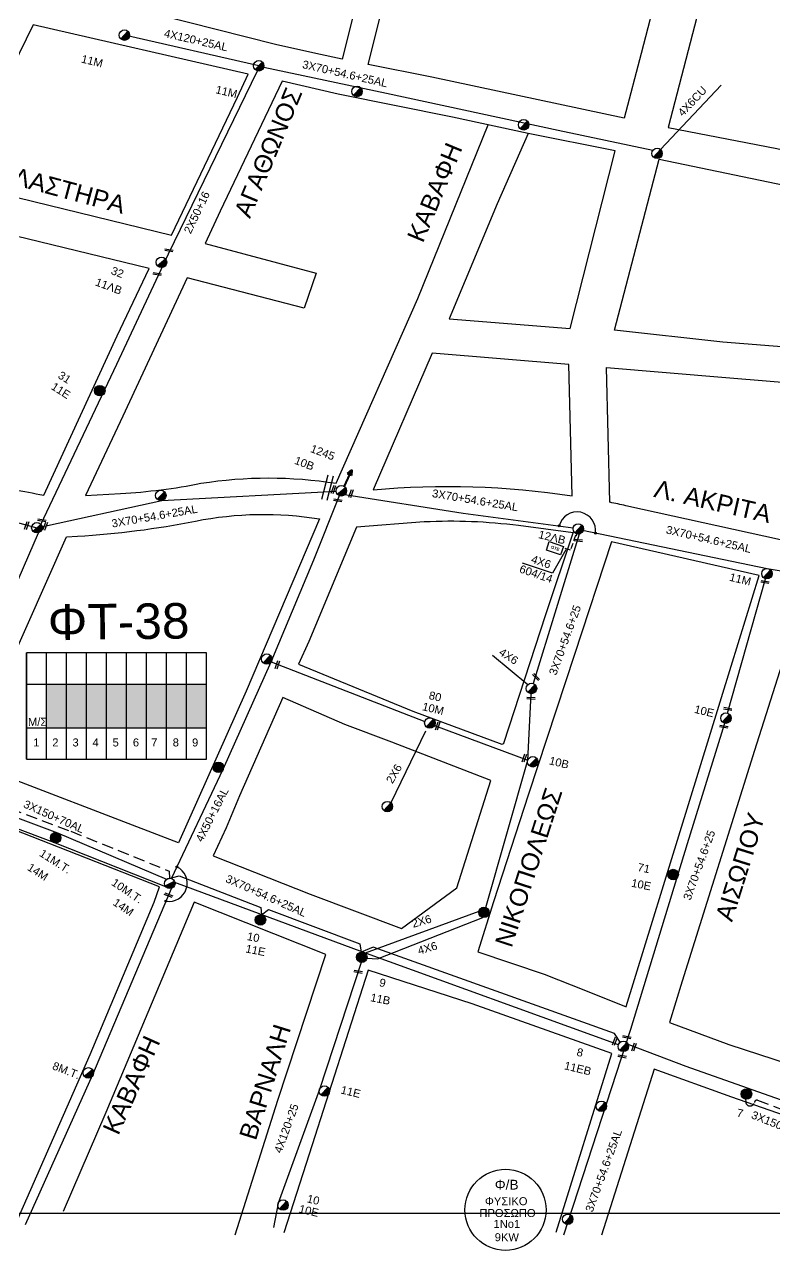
# Model space of a CAD drawing. Header units: millimetres. Extents: x 408 to 3042, y 742 to 1820.
# Drawn here: x 2000.1 to 2168.8, y 778.4 to 1054.2 of the extents above; entities that cross this region are included whole.
import ezdxf
from ezdxf.enums import TextEntityAlignment as Align

# ---------------------------------------------------------------- set-up
doc = ezdxf.new("R2010")
doc.units = ezdxf.units.MM
doc.linetypes.add('DASHED', pattern=[19.05, 12.7, -6.35])
for name, color, linetype in [('Pillar OTE', 7, 'Continuous'), ('Άγνωστα', 7, 'Continuous'), ('Ασφαλειοκιβώτια Χ.Τ 9 αναχωρήσεων', 7, 'Continuous'), ('Γυμνά εναέρια ΧΤ και ΦΟΠ (3Φ)   4x50+16AL', 7, 'Continuous'), ('Επίτονοι', 7, 'Continuous'), ('Επιγραφές - Σχήματα', 7, 'Continuous'), ('Καλώδια ΧΤ   3x150+70AL', 7, 'DASHED'), ('Καλώδια ΧΤ   4x6CU', 7, 'DASHED'), ('Μηχανική τομή', 7, 'Continuous'), ('Στύλος Ξύλινος', 7, 'Continuous'), ('Στύλος Ξύλινος @ 1', 7, 'Continuous'), ('Στύλος ΦΜ', 7, 'Continuous'), ('Στύλος ΦΜ @ 1', 7, 'Continuous'), ('Συνδέσεις', 7, 'Continuous'), ('Συνεστραμμένα ΧΤ   3x70+54.6+25 AL', 7, 'SYN_LINE'), ('Συνεστραμμένα ΧΤ   4x120+25 AL', 7, 'SYN_LINE'), ('Τομή', 7, 'Continuous'), ('Υπόβαθρο ΔΕΗ', 7, 'Continuous'), ('Υπόγεια καλώδια Παροχών ΧΤ   4x6', 7, 'DASHED')]:
    doc.layers.add(name, color=color, linetype=linetype)
doc.styles.add('ar', font='arial.ttf')
doc.styles.add('arial', font='arial.ttf')
doc.styles.get("Standard").update_dxf_attribs({"font": 'arial.ttf'})
doc.linetypes.add('SYN_LINE', pattern='A,0.5,-0.0001,["/\\/\\/\\/",Standard,S=0.1,R=0,X=0,Y=-0.05],-0.25', length=0.7501)
doc.dimstyles.new('ISO-25', dxfattribs={"dimtxt": 2.5, "dimasz": 2.5, "dimexe": 1.25, "dimexo": 0.625, "dimtad": 1, "dimtxsty": 'Standard', "dimcen": 2.5, "dimadec": 0, "dimazin": 0, "dimtfac": 1, "dimtmove": 0, "dimatfit": 3, "dimfxl": 1, "dimarcsym": 0})

# ---------------------------------------------------------------- blocks, each defined once
blk = doc.blocks.new('ΤΟΜΗ')
at = {"layer": 'Τομή', "ltscale": 40}
for p, q in [((-5.68, 0), (5.68, 0)), ((5.68, -2.33), (-5.68, -2.33))]:
    blk.add_line(p, q, dxfattribs=at)
blk = doc.blocks.new('ΜΗΧΑΝΙΚΗ ΤΟΜΗ')
at = {"layer": 'Μηχανική τομή', "ltscale": 40}
for p, q in [((-1.89, 0.78), (1.89, 0.78)), ((1.89, 0), (-1.89, 0))]:
    blk.add_line(p, q, dxfattribs=at)
blk = doc.blocks.new('ΥΠΑΡΧΩΝ ΤΣΙΜΕΝΤΕΝΙΟΣ ΣΤΥΛΟΣ')
at = {"layer": 'Στύλος ΦΜ'}
blk.add_hatch(color=7, dxfattribs=at).paths.add_polyline_path([(-1.29, -2.28, 0.574793), (2.62, 0, 0.268822), (1.3, 2.27)])
at = {"layer": 'Στύλος ΦΜ', "color": 7}
blk.add_line((-1.29, -2.28), (1.3, 2.27), dxfattribs=at)
blk.add_circle((0, 0), 2.62, dxfattribs=at)
at = {"layer": 'Στύλος ΦΜ', "flags": 4}
for tag, p in [('ΤΥΠΟΣ', (-4.91, 3.03)), ('ΑΡΙΘΜΟΣ', (-4.68, 8.05))]:
    blk.add_attdef(tag, p, '', height=4, dxfattribs=at)
blk = doc.blocks.new('ΥΠΑΡΧΩΝ ΞΥΛΙΝΟΣ ΣΤΥΛΟΣ')
at = {"layer": 'Στύλος Ξύλινος'}
h = blk.add_hatch(color=7, dxfattribs=at)
h.paths.add_polyline_path([(-2.62, 0, 0.270008), (-1.29, -2.28), (1.3, 2.27, 0.576266)])
h.paths.add_polyline_path([(-1.29, -2.28, 0.574793), (2.62, 0, 0.268822), (1.3, 2.27)])
at = {"layer": 'Στύλος Ξύλινος', "color": 7}
blk.add_line((-1.29, -2.28), (1.3, 2.27), dxfattribs=at)
blk.add_circle((0, 0), 2.62, dxfattribs=at)
at = {"layer": 'Στύλος Ξύλινος', "flags": 4}
for tag, p in [('ΑΡΙΘΜΟΣ', (-4.91, 8.6)), ('ΤΥΠΟΣ', (-4.85, 3.39))]:
    blk.add_attdef(tag, p, '', height=4, dxfattribs=at)
blk = doc.blocks.new('ΕΠΙΤΟΝΟΣ')
at = {"layer": 'Επίτονοι', "lineweight": 40, "ltscale": 40}
blk.add_hatch(color=256, dxfattribs=at).paths.add_polyline_path([(-1.13, 6.47), (0, 9.1), (1.13, 6.47)])
for p, q in [((-1.13, 6.47), (0, 9.1)), ((1.13, 6.47), (-1.13, 6.47)), ((-1.13, 6.47), (0, 6.47)), ((0, 9.1), (1.13, 6.47)), ((0, 6.47), (0, 0))]:
    blk.add_line(p, q, dxfattribs=at)
blk = doc.blocks.new('ΑΣΦΑΛΕΙΟΚΙΒΩΤΙΟ ΥΠΟΣΤΑΘΜΟΥ 9 ΑΝΑΧΩΡΗΣΕΩΝ')
at = {"layer": 'Ασφαλειοκιβώτια Χ.Τ 9 αναχωρήσεων', "ltscale": 40}
for p, q in [((-23.8, 40.36), (24.02, 40.36)), ((-9.72, 40.36), (-9.72, -40.64)), ((9.94, 40.36), (9.94, -40.64)), ((-23.8, 31.36), (24.02, 31.36)), ((-23.8, 22.36), (24.02, 22.36)), ((-23.8, 13.36), (24.02, 13.36)), ((-23.8, 4.36), (24.02, 4.36)), ((-23.8, -4.64), (24.02, -4.64)), ((-23.8, -13.64), (24.02, -13.64)), ((-23.8, -22.64), (24.02, -22.64)), ((-23.8, -31.64), (24.02, -31.64))]:
    blk.add_line(p, q, dxfattribs=at)
at = {"layer": 'Ασφαλειοκιβώτια Χ.Τ 9 αναχωρήσεων'}
blk.add_lwpolyline([(-23.8, -40.64), (24.02, -40.64), (24.02, 40.36), (-23.8, 40.36)], close=True, dxfattribs=at)
for s, p in [('1', (-18.12, 37.3)), ('2', (-18.12, 28.73)), ('3', (-18.12, 19.66)), ('4', (-18.12, 10.64)), ('5', (-18.12, 1.63)), ('6', (-18.12, -7.51)), ('7', (-18.12, -15.75)), ('8', (-18.12, -25.44)), ('9', (-18.12, -34.13))]:
    blk.add_text(s, height=3.6, rotation=270, dxfattribs=at).set_placement(p)
at = {"layer": 'Ασφαλειοκιβώτια Χ.Τ 9 αναχωρήσεων', "ltscale": 40}
for tag, height, p in [('ΟΝΟΜΑ', 5, (-0.16, 44.31)), ('ΚΕΙΜΕΝΟ 1', 2, (17.06, 35.59)), ('ΚΕΙΜΕΝΟ 2', 2, (17.06, 26.88)), ('ΚΕΙΜΕΝΟ 3', 2, (17.06, 17.69)), ('ΚΕΙΜΕΝΟ 4', 2, (17.06, 8.71)), ('ΚΕΙΜΕΝΟ 5', 2, (17.06, -0.13)), ('ΚΕΙΜΕΝΟ 6', 2, (17.06, -9.05)), ('ΚΕΙΜΕΝΟ 7', 2, (17.06, -18.13)), ('ΚΕΙΜΕΝΟ 8', 2, (17.06, -26.85)), ('ΚΕΙΜΕΝΟ 9', 2, (17.06, -35.99)), ('ΣΧ', 2, (-0.1, -42.64))]:
    blk.add_attdef(tag, text='', height=height, dxfattribs=at).set_placement(p, align=Align.MIDDLE_CENTER)
blk = doc.blocks.new('PILLAR ΟΤΕ')
at = {"layer": 'Pillar OTE', "ltscale": 40}
blk.add_lwpolyline([(-3.31, 2.02), (3.39, 2.02), (3.39, -1.99), (-3.31, -1.99)], close=True, dxfattribs=at)
at = {"layer": 'Pillar OTE', "insert": (-1.81, 0.71), "char_height": 1.3575, "width": 109.961, "attachment_point": 1}
blk.add_mtext('{\\fArial|b1|i0|c161|p34;OTE}', dxfattribs=at)
blk = doc.blocks.new('_ΣΥΝΔΕΣΗ')
at = {"layer": 'Συνδέσεις', "linetype": 'SYN_LINE', "ltscale": 40}
blk.add_hatch(color=256, dxfattribs=at).paths.add_polyline_path([(0.5, -0.01, 1), (-0.5, -0.01, 1)])
at = {"layer": 'Συνδέσεις'}
blk.add_circle((0, -0.01), 0.5, dxfattribs=at)

msp = doc.modelspace()

# ---------------------------------------------------------------- hatches: boundary and pattern name
at = {"layer": 'Ασφαλειοκιβώτια Χ.Τ 9 αναχωρήσεων', "ltscale": 40}
for color, points in [(154, [(2009.51, 905.82), (2005.01, 905.82), (2005.01, 895.99), (2009.51, 895.99)]), (85, [(2014.01, 905.82), (2009.51, 905.82), (2009.51, 895.99), (2014.01, 895.99)]), (30, [(2018.51, 905.82), (2014.01, 905.82), (2014.01, 895.99), (2018.51, 895.99)]), (2, [(2018.51, 895.99), (2023.01, 895.99), (2023.01, 905.82), (2018.51, 905.82)]), (27, [(2027.51, 905.82), (2023.01, 905.82), (2023.01, 895.99), (2027.51, 895.99)]), (1, [(2032.01, 905.82), (2027.51, 905.82), (2027.51, 895.99), (2032.01, 895.99)]), (173, [(2036.51, 905.82), (2032.01, 905.82), (2032.01, 895.99), (2036.51, 895.99)]), (133, [(2041.01, 905.82), (2036.51, 905.82), (2036.51, 895.99), (2041.01, 895.99)])]:
    msp.add_hatch(color=color, dxfattribs=at).paths.add_polyline_path(points)

# ---------------------------------------------------------------- linework, layer by layer
at = {"layer": 'Άγνωστα', "color": 85}
for points in [[(2003.76, 941.73), (2020.87, 977.78), (2032.44, 1002.63), (2052.49, 1043.74)], [(1977.2, 883.43), (1992.08, 914.23), (2003.24, 939.87)]]:
    msp.add_lwpolyline(points, dxfattribs=at)
at = {"layer": 'Άγνωστα', "color": 27}
msp.add_lwpolyline([(2000.29, 784.27), (2015.43, 817.98), (2033.1, 859.87)], dxfattribs=at)
at = {"layer": 'Άγνωστα', "color": 133}
msp.add_lwpolyline([(2190.28, 805.19), (2190.28, 805.19), (2148.92, 819.8), (2135.85, 824.77)], dxfattribs=at)
at = {"layer": 'Άγνωστα', "color": 133, "linetype": 'DASHED', "ltscale": 0.2}
msp.add_lwpolyline([(2162.23, 812.46), (2162.28, 811.85, 0.876796), (2164.24, 811.74, -0.416681), (2164.94, 812.22), (2177.3, 807.54), (2171.31, 791.52)], format="xyb", dxfattribs=at)
at = {"layer": 'Γυμνά εναέρια ΧΤ και ΦΟΠ (3Φ)   4x50+16AL', "color": 27, "ltscale": 40}
msp.add_lwpolyline([(2033.17, 862.09), (2044.79, 886.69), (2055.55, 910.79), (2065.13, 933.8), (2070.9, 948.21)], dxfattribs=at)
at = {"layer": 'Επιγραφές - Σχήματα'}
msp.add_lwpolyline([(433.97, 786.81), (2929.97, 786.81), (2929.97, 1802.72), (433.97, 1802.72)], close=True, dxfattribs=at)
at = {"layer": 'Επιγραφές - Σχήματα', "color": 202}
msp.add_circle((2108.26, 787.55), 9.13, dxfattribs=at)
at = {"layer": 'Καλώδια ΧΤ   3x150+70AL', "color": 27, "ltscale": 0.2}
msp.add_lwpolyline([(1972.83, 886.05), (1973.1, 886.27, -0.529252), (1979.03, 884.5), (2010.49, 872.71), (2032.64, 863.76), (2032.7, 862.17)], format="xyb", dxfattribs=at)
at = {"layer": 'Συνεστραμμένα ΧΤ   3x70+54.6+25 AL', "color": 85, "ltscale": 20}
for points in [[(2053.91, 1044.61), (2081.48, 1038.71), (2120.1, 1030.4), (2141.4, 1025.89)], [(2002.85, 940.98), (2030.98, 947.09), (2070.16, 949.24)]]:
    msp.add_lwpolyline(points, dxfattribs=at)
at = {"layer": 'Συνεστραμμένα ΧΤ   3x70+54.6+25 AL', "color": 85, "linetype": 'SYN_LINE', "ltscale": 20}
for points in [[(2143.15, 1026.03), (2156.76, 1040.53)], [(1954.05, 955.78), (1978.46, 947.61), (2002.85, 940.98)]]:
    msp.add_lwpolyline(points, dxfattribs=at)
at = {"layer": 'Συνεστραμμένα ΧΤ   3x70+54.6+25 AL', "color": 27, "linetype": 'SYN_LINE', "ltscale": 20}
for points in [[(2072.14, 948.44), (2098.77, 944.27), (2123.49, 940.98)], [(2125.59, 940.42), (2167.14, 931.83), (2176.12, 930.31), (2223.2, 919.18)], [(2124.86, 939.55), (2114.45, 905.96)], [(2055.55, 910.79), (2090.11, 897.38)], [(2090.3, 895.22), (2082.5, 879.12)]]:
    msp.add_lwpolyline(points, dxfattribs=at)
at = {"layer": 'Συνεστραμμένα ΧΤ   3x70+54.6+25 AL', "ltscale": 20}
msp.add_lwpolyline([(2158.16, 899.3), (2166.74, 929.52)], dxfattribs=at)
at = {"layer": 'Συνεστραμμένα ΧΤ   3x70+54.6+25 AL', "color": 27, "linetype": 'SYN_LINE', "ltscale": 10}
msp.add_lwpolyline([(2113.29, 905.68), (2105.34, 912.24)], dxfattribs=at)
at = {"layer": 'Συνεστραμμένα ΧΤ   3x70+54.6+25 AL', "linetype": 'SYN_LINE', "ltscale": 15}
msp.add_lwpolyline([(2103.8, 855.58), (2113.28, 888.71), (2114.04, 903.65)], dxfattribs=at)
at = {"layer": 'Συνεστραμμένα ΧΤ   3x70+54.6+25 AL', "linetype": 'SYN_LINE', "ltscale": 20}
msp.add_lwpolyline([(2092.28, 896.5), (2113.28, 888.71)], dxfattribs=at)
at = {"layer": 'Συνεστραμμένα ΧΤ   3x70+54.6+25 AL', "color": 30, "ltscale": 20}
msp.add_lwpolyline([(2121.39, 781.92), (2136.42, 828.18), (2149.18, 869.94), (2157.62, 897.01)], dxfattribs=at)
at = {"layer": 'Συνεστραμμένα ΧΤ   3x70+54.6+25 AL', "color": 133, "ltscale": 20}
msp.add_lwpolyline([(1978.23, 883.29), (2007.51, 872.35), (2032.04, 861.94), (2034.85, 862.67), (2053.25, 855.58), (2053.38, 853.93), (2054.95, 855.1), (2075.49, 847.41), (2075.77, 845.54)], dxfattribs=at)
at = {"layer": 'Συνεστραμμένα ΧΤ   3x70+54.6+25 AL', "color": 30, "linetype": 'SYN_LINE', "ltscale": 20}
for points in [[(2133.65, 824.71), (2076.17, 845.53), (2033.91, 861.16), (2031.86, 860.22), (2006.67, 870.15), (1977.27, 881.18)], [(2102.27, 854.69), (2076.71, 845.26)], [(2077.09, 844.14), (2079.44, 844.01), (2103.19, 853.31)]]:
    msp.add_lwpolyline(points, dxfattribs=at)
at = {"layer": 'Συνεστραμμένα ΧΤ   3x70+54.6+25 AL', "color": 133, "linetype": 'SYN_LINE', "ltscale": 20}
msp.add_lwpolyline([(2134.02, 825.24), (2132.74, 827.24), (2078.47, 846.67), (2075.77, 845.54)], dxfattribs=at)
at = {"layer": 'Συνεστραμμένα ΧΤ   4x120+25 AL', "color": 85, "ltscale": 20}
msp.add_line((2052.76, 1044.89), (2022.54, 1051.79), dxfattribs=at)
at = {"layer": 'Συνεστραμμένα ΧΤ   4x120+25 AL', "color": 30, "linetype": 'SYN_LINE', "ltscale": 20}
msp.add_lwpolyline([(2075.76, 843.21), (2066.4, 814.61), (2057.12, 789.04), (2056.06, 783.59)], dxfattribs=at)
at = {"layer": 'Υπόβαθρο ΔΕΗ'}
msp.add_lwpolyline([(2071.5, 1046.41), (2065.57, 1047.62), (2056.55, 1049.66), (2023.65, 1057.99), (1963.65, 1071.78), (1937.13, 1077.62), (1958.37, 1144.07), (1958.37, 1144.07), (2010.17, 1146.29), (2072.18, 1149.02), (2086.77, 1150.03), (2097.25, 1149.01)], close=True, dxfattribs=at)
for points in [[(2118.5, 1092.76), (2129.22, 1137.59), (2131.26, 1145.87), (2156.38, 1141.73), (2162.61, 1140.48), (2156.01, 1113.97), (2146.73, 1078.29), (2138.79, 1047.62), (2134.93, 1033.08), (2091.67, 1042.3), (2077.39, 1045.21), (2103.28, 1148.42), (2121.82, 1146.61), (2124.03, 1146.42), (2117.77, 1121.81), (2111.34, 1093.74)], [(2050.38, 1043.04), (2002.03, 1054.08), (1984.63, 1018.64), (2033.12, 1006.76), (2048.01, 1037.84), (2050.38, 1043.04)], [(2135.41, 833.27), (2149.44, 878.73), (2158.99, 909.83), (2165.31, 930.25), (2132.1, 937.81), (2123.76, 912.44), (2113.43, 881.07), (2105.55, 856.86), (2102.01, 845.62), (2116.95, 840.59), (2126.25, 836.89), (2135.4, 833.25)], [(2118.84, 930.76), (2112.09, 933.04)], [(2184.92, 815.87), (2196.65, 847.97), (2206.25, 874.22), (2216.49, 902.25), (2222.31, 917.96), (2179.76, 927.05), (2176.06, 927.93), (2164.24, 890.91), (2148.02, 839), (2145.17, 829.73), (2158.47, 824.73), (2172.07, 820.32), (2184.92, 815.87)], [(2104.95, 884.1), (2082.73, 892.78), (2072.13, 896.72), (2058.2, 902.77), (2048.4, 880.69), (2045.41, 873.48), (2042.52, 867.15), (2064.29, 858.58), (2084.86, 850.83), (2097.34, 859.97), (2104.95, 884.1)], [(1997.64, 783.47), (2014.87, 822.48), (2029.2, 856.75), (2030.47, 860.23), (1997.61, 873.11), (1982.33, 878.53), (1968.96, 849.48), (1955.03, 819.02), (1948.79, 804.93), (1961.09, 798.99), (1982.39, 790.14), (1997.64, 783.18)], [(2047.42, 781.97), (2057.06, 812.23), (2067.87, 845), (2038.22, 856.78), (2018.34, 809.43), (2008.78, 787.2)], [(2119.69, 782.57), (2132.18, 822.71), (2100.75, 833.9), (2077.37, 841.48), (2064.11, 800.07), (2058.43, 782.38)], [(2221.18, 781.31), (2223.8, 789.33), (2196.62, 799.86), (2159.19, 812.93), (2141.68, 819.21), (2129.87, 781.85)]]:
    msp.add_lwpolyline(points, dxfattribs=at)
for points in [[(2180.93, 1074.25), (2187.83, 1100.17), (2195.87, 1134.06), (2172.73, 1139.13), (2159.66, 1087.57), (2157.13, 1077.95), (2151.28, 1055.85), (2144.82, 1030.99), (2169.29, 1026.28), (2175.9, 1024.78, -0.123848), (2204.58, 1010.17), (2217.22, 999.64, -0.0298), (2239.66, 975.48), (2246.95, 1008.29), (2258.25, 1057.65)], [(2113.33, 1029.66), (2106.36, 1013.84), (2095.61, 987.99), (2122.8, 985.78), (2132.94, 1025.77), (2113.33, 1029.66), (2096.36, 1033.36), (2070.62, 1038.53), (2058.06, 1041.4), (2044.07, 1012.19), (2040.72, 1004.9), (2065.67, 998.27), (2062.95, 990.4), (2036.66, 997.18), (2022.19, 966.05), (2013.8, 948.21), (2021.7, 948.67, 0.03397), (2039.77, 950.98, -0.078844), (2070.17, 950.98), (2088.55, 992.58), (2104.35, 1031.62)], [(2132.8, 985.39), (2142.81, 1023.85), (2176.68, 1016.81), (2183.29, 1013.82, -0.069005), (2200.85, 1002.76, -0.033894), (2229.68, 974.92), (2195.82, 979.66), (2157.16, 982.73), (2132.8, 985.39)], [(2028.09, 999.29), (1992.54, 1007.89), (1980.66, 1010.63), (1970.3, 987.93), (1959.81, 967.41), (1957.56, 962.65), (1982, 953.46, 0.041432), (1990.71, 950.98, 0.000199), (2004.39, 948.3), (2020.92, 984.17), (2028.09, 999.29)], [(2066.45, 942.96), (2049.9, 904.23), (2034.73, 870.11), (1986.99, 888.41), (2009.49, 938.92), (2011.99, 939.07, 0.034078), (2038.53, 942.49, -0.089933), (2066.45, 942.96, 0.296096)], [(2107.86, 892.54), (2117.36, 921.46), (2123.49, 939.86), (2111.2, 941.45, 0.044864), (2090, 942.28), (2074.77, 941.1), (2064.03, 915.43), (2064.03, 915.43), (2061.7, 910.26), (2087.42, 899.76), (2107.41, 892.34, 0.410594), (2107.86, 892.54, 0.001946)]]:
    msp.add_lwpolyline(points, format="xyb", dxfattribs=at)
for points in [[(2122.51, 977.71), (2091.8, 980.24), (2078.46, 949.5, -0.060493), (2123.28, 948.17)], [(2234.88, 965.49), (2225.36, 926.15), (2135.35, 945.93, 0.005005), (2131.7, 946.7), (2131, 977.02), (2157.83, 974.81), (2197.71, 971.49), (2204.6, 970.76)]]:
    msp.add_lwpolyline(points, format="xyb", close=True, dxfattribs=at)
for centre, radius, start, end in [((2124.36, 940.37), 4.17, 351.5801, 165.5846), ((2032.59, 861.02), 4.07, 260.1815, 64.4344)]:
    msp.add_arc(centre, radius, start, end, dxfattribs=at)
at = {"layer": 'Υπόγεια καλώδια Παροχών ΧΤ   4x6', "color": 27, "linetype": 'DASHED', "ltscale": 0.1}
msp.add_lwpolyline([(2124.27, 939.59, -0.815361), (2123.99, 939.26), (2122.88, 935.94), (2121.14, 936.51)], format="xyb", dxfattribs=at)

# ---------------------------------------------------------------- block references
at = {"layer": 'Pillar OTE', "xscale": 0.5, "yscale": 0.5, "zscale": 0.5, "rotation": 341.3735919225045}
msp.add_blockref('PILLAR ΟΤΕ', (2119.36, 936.38), dxfattribs=at)
at = {"layer": 'Ασφαλειοκιβώτια Χ.Τ 9 αναχωρήσεων', "xscale": 0.5, "yscale": 0.5, "zscale": 0.5, "rotation": 90}
msp.add_blockref('ΑΣΦΑΛΕΙΟΚΙΒΩΤΙΟ ΥΠΟΣΤΑΘΜΟΥ 9 ΑΝΑΧΩΡΗΣΕΩΝ', (2020.69, 900.85), dxfattribs=at)
at = {"layer": 'Επίτονοι', "xscale": 0.449999999999818, "yscale": 0.449999999999818, "zscale": 0.449999999999818, "rotation": 334.9620996330395}
msp.add_blockref('ΕΠΙΤΟΝΟΣ', (2071.94, 950.32), dxfattribs=at)
at = {"layer": 'Μηχανική τομή'}
for p, xscale, yscale, zscale, rotation in [((2032.6, 1003.57), 0.4999999999999999, 0.4999999999999999, 0.4999999999999999, 169.57116670519), ((2029.96, 998.25), 0.4999999999999999, 0.4999999999999999, 0.4999999999999999, 169.57116670519), ((2069.75, 949.51), 0.4999999999999997, 0.4999999999999997, 0.4999999999999997, 70.95392755448539), ((2073.7, 948.59), 0.4999999999999997, 0.4999999999999997, 0.4999999999999997, 70.95392755448539), ((2070.58, 947.33), 0.4999999999999999, 0.4999999999999999, 0.4999999999999999, 169.57116670519), ((2000.76, 941.4), 0.4999999999999997, 0.4999999999999997, 0.4999999999999997, 70.95392755448539), ((2003.98, 942.83), 0.4999999999999999, 0.4999999999999999, 0.4999999999999999, 169.57116670519), ((2004.9, 941.25), 0.4999999999999997, 0.4999999999999997, 0.4999999999999997, 70.95392755448539), ((2124.67, 938.32), 0.4999999999999999, 0.4999999999999999, 0.4999999999999999, 174.8667646448354), ((2166.66, 928.97), 0.4999999999999999, 0.4999999999999999, 0.4999999999999999, 169.57116670519), ((2057.13, 910.1), 0.4999999999999997, 0.4999999999999997, 0.4999999999999997, 70.95392755448539), ((2115.27, 907.55), 0.4999999999999999, 0.4999999999999999, 0.4999999999999999, 134.096365507532), ((2113.98, 902.44), 0.4999999999999996, 0.4999999999999996, 0.4999999999999996, 356.3220646542981), ((2158.27, 900.42), 0.4999999999999999, 0.4999999999999999, 0.4999999999999999, 169.57116670519), ((2093.2, 896.33), 0.4999999999999996, 0.4999999999999996, 0.4999999999999996, 70.95392755448539), ((2157.42, 896.43), 0.4999999999999999, 0.4999999999999999, 0.4999999999999999, 169.57116670519), ((2112.66, 889.11), 0.4999999999999996, 0.4999999999999996, 0.4999999999999996, 70.95392755448539), ((2032.53, 858.53), 0.4999999999999999, 0.4999999999999999, 0.4999999999999999, 159.1423334103768), ((2075.14, 841.31), 0.4999999999999999, 0.4999999999999999, 0.4999999999999999, 169.57116670519), ((2133.03, 825.44), 0.4999999999999997, 0.4999999999999997, 0.4999999999999997, 70.95392755448539), ((2135.6, 826.59), 0.4999999999999999, 0.4999999999999999, 0.4999999999999999, 169.57116670519), ((2137.34, 824.11), 0.4999999999999997, 0.4999999999999997, 0.4999999999999997, 70.95392755448539), ((2134.55, 822.26), 0.4999999999999999, 0.4999999999999999, 0.4999999999999999, 169.57116670519)]:
    msp.add_blockref('ΜΗΧΑΝΙΚΗ ΤΟΜΗ', p, dxfattribs=dict(at, xscale=xscale, yscale=yscale, zscale=zscale, rotation=rotation))
at = {"layer": 'Στύλος Ξύλινος @ 1', "ltscale": 40}
ref = msp.add_blockref('ΥΠΑΡΧΩΝ ΞΥΛΙΝΟΣ ΣΤΥΛΟΣ', (2017, 971.81), dxfattribs=dict(at, xscale=0.449999999999818, yscale=0.449999999999818, zscale=0.449999999999818, rotation=327.3728216567335))
ref.add_attrib('ΤΥΠΟΣ', '31', (2007.43, 974.8), dxfattribs={"layer": 'Στύλος Ξύλινος', "height": 1.8, "rotation": 327.3728, "flags": 4})
ref.add_attrib('ΑΡΙΘΜΟΣ', '11E', (2005.89, 972.28), dxfattribs={"layer": 'Στύλος Ξύλινος', "height": 1.8, "rotation": 327.3728, "flags": 4})
at = {"layer": 'Στύλος Ξύλινος @ 1', "ltscale": 40, "xscale": 0.449999999999818, "yscale": 0.449999999999818, "zscale": 0.449999999999818, "rotation": 348.773543784936}
for p in [(2043.68, 887.09), (2103.42, 854.46)]:
    msp.add_blockref('ΥΠΑΡΧΩΝ ΞΥΛΙΝΟΣ ΣΤΥΛΟΣ', p, dxfattribs=at)
at = {"layer": 'Στύλος Ξύλινος @ 1', "ltscale": 40}
ref = msp.add_blockref('ΥΠΑΡΧΩΝ ΞΥΛΙΝΟΣ ΣΤΥΛΟΣ', (2007.08, 871.25), dxfattribs=dict(at, xscale=0.449999999999818, yscale=0.449999999999818, zscale=0.449999999999818, rotation=327.3728216567335))
ref.add_attrib('ΤΥΠΟΣ', '11M.T.', (2003.25, 867.28), dxfattribs={"layer": 'Στύλος Ξύλινος', "height": 1.8, "rotation": 327.3728, "flags": 4})
ref.add_attrib('ΑΡΙΘΜΟΣ', '14M', (2000.53, 864.12), dxfattribs={"layer": 'Στύλος Ξύλινος', "height": 1.8, "rotation": 327.3728, "flags": 4})
ref = msp.add_blockref('ΥΠΑΡΧΩΝ ΞΥΛΙΝΟΣ ΣΤΥΛΟΣ', (2145.97, 862.97), dxfattribs=dict(at, xscale=0.449999999999818, yscale=0.449999999999818, zscale=0.449999999999818, rotation=348.773543784936))
ref.add_attrib('ΤΥΠΟΣ', '71', (2137.83, 863.81), dxfattribs={"layer": 'Στύλος Ξύλινος', "height": 1.8, "rotation": 348.7735, "flags": 4})
ref.add_attrib('ΑΡΙΘΜΟΣ', '10E', (2136.43, 860.27), dxfattribs={"layer": 'Στύλος Ξύλινος', "height": 1.8, "rotation": 348.7735, "flags": 4})
ref = msp.add_blockref('ΥΠΑΡΧΩΝ ΞΥΛΙΝΟΣ ΣΤΥΛΟΣ', (2053.15, 852.77), dxfattribs=dict(at, xscale=0.449999999999818, yscale=0.449999999999818, zscale=0.449999999999818, rotation=348.773543784936))
ref.add_attrib('ΤΥΠΟΣ', '10', (2050, 848.27), dxfattribs={"layer": 'Στύλος Ξύλινος', "height": 1.8, "rotation": 348.7735, "flags": 4})
ref.add_attrib('ΑΡΙΘΜΟΣ', '11E', (2049.68, 845.49), dxfattribs={"layer": 'Στύλος Ξύλινος', "height": 1.8, "rotation": 348.7735, "flags": 4})
ref = msp.add_blockref('ΥΠΑΡΧΩΝ ΞΥΛΙΝΟΣ ΣΤΥΛΟΣ', (2075.94, 844.37), dxfattribs=dict(at, xscale=0.449999999999818, yscale=0.449999999999818, zscale=0.449999999999818, rotation=348.773543784936))
ref.add_attrib('ΤΥΠΟΣ', '9', (2079.75, 837.87), dxfattribs={"layer": 'Στύλος Ξύλινος', "height": 1.8, "rotation": 348.7735, "flags": 4})
ref.add_attrib('ΑΡΙΘΜΟΣ', '11B', (2077.76, 834.52), dxfattribs={"layer": 'Στύλος Ξύλινος', "height": 1.8, "rotation": 348.7735, "flags": 4})
ref = msp.add_blockref('ΥΠΑΡΧΩΝ ΞΥΛΙΝΟΣ ΣΤΥΛΟΣ', (2162.46, 813.62), dxfattribs=dict(at, xscale=0.449999999999818, yscale=0.449999999999818, zscale=0.449999999999818, rotation=348.773543784936))
ref.add_attrib('ΤΥΠΟΣ', '7', (2160.16, 808.56), dxfattribs={"layer": 'Στύλος Ξύλινος', "height": 1.8, "rotation": 348.7735, "flags": 4})
at = {"layer": 'Στύλος ΦΜ @ 1', "ltscale": 40}
ref = msp.add_blockref('ΥΠΑΡΧΩΝ ΤΣΙΜΕΝΤΕΝΙΟΣ ΣΤΥΛΟΣ', (2022.54, 1051.79), dxfattribs=dict(at, xscale=0.4499999999998182, yscale=0.4499999999998182, zscale=0.4499999999998182, rotation=346.5061005695495))
ref.add_attrib('ΤΥΠΟΣ', '11M', (2012.7, 1045.65), dxfattribs={"layer": 'Στύλος ΦΜ', "height": 1.8, "rotation": 346.5061, "flags": 4})
ref = msp.add_blockref('ΥΠΑΡΧΩΝ ΤΣΙΜΕΝΤΕΝΙΟΣ ΣΤΥΛΟΣ', (2052.76, 1044.89), dxfattribs=dict(at, xscale=0.4499999999998182, yscale=0.4499999999998182, zscale=0.4499999999998182, rotation=346.5061005695495))
ref.add_attrib('ΤΥΠΟΣ', '11M', (2042.92, 1038.75), dxfattribs={"layer": 'Στύλος ΦΜ', "height": 1.8, "rotation": 346.5061, "flags": 4})
at = {"layer": 'Στύλος ΦΜ @ 1', "ltscale": 40, "xscale": 0.4499999999998182, "yscale": 0.4499999999998182, "zscale": 0.4499999999998182, "rotation": 346.5061005695495}
for p in [(2074.86, 1039.11), (2112.35, 1031.61), (2142.35, 1025.18), (2030.73, 948.24), (2054.57, 911.45), (2114.1, 904.83), (2081.69, 878.26), (2129.81, 810.86), (2122.26, 785.44)]:
    msp.add_blockref('ΥΠΑΡΧΩΝ ΤΣΙΜΕΝΤΕΝΙΟΣ ΣΤΥΛΟΣ', p, dxfattribs=at)
at = {"layer": 'Στύλος ΦΜ @ 1', "ltscale": 40}
ref = msp.add_blockref('ΥΠΑΡΧΩΝ ΤΣΙΜΕΝΤΕΝΙΟΣ ΣΤΥΛΟΣ', (2030.87, 1000.69), dxfattribs=dict(at, xscale=0.4499999999998183, yscale=0.4499999999998183, zscale=0.4499999999998183, rotation=339.3290190045855))
ref.add_attrib('ΤΥΠΟΣ', '32', (2019.36, 998.1), dxfattribs={"layer": 'Στύλος ΦΜ', "height": 1.8, "rotation": 339.329, "flags": 4})
ref.add_attrib('ΑΡΙΘΜΟΣ', '11ΛΒ', (2015.83, 995.55), dxfattribs={"layer": 'Στύλος ΦΜ', "height": 1.8, "rotation": 339.329, "flags": 4})
ref = msp.add_blockref('ΥΠΑΡΧΩΝ ΤΣΙΜΕΝΤΕΝΙΟΣ ΣΤΥΛΟΣ', (2071.34, 949.3), dxfattribs=dict(at, xscale=0.4499999999998183, yscale=0.4499999999998183, zscale=0.4499999999998183, rotation=339.3290190045855))
ref.add_attrib('ΤΥΠΟΣ', '1245', (2064.21, 958.07), dxfattribs={"layer": 'Στύλος ΦΜ', "height": 1.8, "rotation": 339.329, "flags": 4})
ref.add_attrib('ΑΡΙΘΜΟΣ', '10B', (2060.62, 955.42), dxfattribs={"layer": 'Στύλος ΦΜ', "height": 1.8, "rotation": 339.329, "flags": 4})
ref = msp.add_blockref('ΥΠΑΡΧΩΝ ΤΣΙΜΕΝΤΕΝΙΟΣ ΣΤΥΛΟΣ', (2002.85, 940.98), dxfattribs=dict(at, xscale=0.4499999999998183, yscale=0.4499999999998183, zscale=0.4499999999998183, rotation=339.3290190045855))
ref.add_attrib('ΤΥΠΟΣ', '30', (1993.72, 938.23), dxfattribs={"layer": 'Στύλος ΦΜ', "height": 1.8, "rotation": 339.329, "flags": 4})
ref.add_attrib('ΑΡΙΘΜΟΣ', '11ΛΒ', (1989.59, 936.53), dxfattribs={"layer": 'Στύλος ΦΜ', "height": 1.8, "rotation": 339.329, "flags": 4})
ref = msp.add_blockref('ΥΠΑΡΧΩΝ ΤΣΙΜΕΝΤΕΝΙΟΣ ΣΤΥΛΟΣ', (2124.63, 940.71), dxfattribs=dict(at, xscale=0.4499999999998182, yscale=0.4499999999998182, zscale=0.4499999999998182, rotation=346.5061005695495))
ref.add_attrib('ΤΥΠΟΣ', '12ΛΒ', (2115.53, 938.68), dxfattribs={"layer": 'Στύλος ΦΜ', "height": 1.8, "rotation": 346.5061, "flags": 4})
ref = msp.add_blockref('ΥΠΑΡΧΩΝ ΤΣΙΜΕΝΤΕΝΙΟΣ ΣΤΥΛΟΣ', (2167.06, 930.66), dxfattribs=dict(at, xscale=0.4499999999998182, yscale=0.4499999999998182, zscale=0.4499999999998182, rotation=346.5061005695495))
ref.add_attrib('ΤΥΠΟΣ', '11M', (2158.49, 929.09), dxfattribs={"layer": 'Στύλος ΦΜ', "height": 1.8, "rotation": 346.5061, "flags": 4})
ref = msp.add_blockref('ΥΠΑΡΧΩΝ ΤΣΙΜΕΝΤΕΝΙΟΣ ΣΤΥΛΟΣ', (2091.25, 897.07), dxfattribs=dict(at, xscale=0.4499999999998182, yscale=0.4499999999998182, zscale=0.4499999999998182, rotation=346.5061005695495))
ref.add_attrib('ΤΥΠΟΣ', '80', (2090.88, 902.5), dxfattribs={"layer": 'Στύλος ΦΜ', "height": 1.8, "rotation": 346.5061, "flags": 4})
ref.add_attrib('ΑΡΙΘΜΟΣ', '10M', (2089.4, 899.98), dxfattribs={"layer": 'Στύλος ΦΜ', "height": 1.8, "rotation": 346.5061, "flags": 4})
ref = msp.add_blockref('ΥΠΑΡΧΩΝ ΤΣΙΜΕΝΤΕΝΙΟΣ ΣΤΥΛΟΣ', (2157.84, 898.16), dxfattribs=dict(at, xscale=0.4499999999998182, yscale=0.4499999999998182, zscale=0.4499999999998182, rotation=346.5061005695495))
ref.add_attrib('ΤΥΠΟΣ', '10E', (2150.59, 899.38), dxfattribs={"layer": 'Στύλος ΦΜ', "height": 1.8, "rotation": 346.5061, "flags": 4})
ref = msp.add_blockref('ΥΠΑΡΧΩΝ ΤΣΙΜΕΝΤΕΝΙΟΣ ΣΤΥΛΟΣ', (2114.4, 888.33), dxfattribs=dict(at, xscale=0.4499999999998182, yscale=0.4499999999998182, zscale=0.4499999999998182, rotation=346.5061005695495))
ref.add_attrib('ΤΥΠΟΣ', '10B', (2117.93, 887.8), dxfattribs={"layer": 'Στύλος ΦΜ', "height": 1.8, "rotation": 346.5061, "flags": 4})
ref = msp.add_blockref('ΥΠΑΡΧΩΝ ΤΣΙΜΕΝΤΕΝΙΟΣ ΣΤΥΛΟΣ', (2032.75, 860.99), dxfattribs=dict(at, xscale=0.4499999999998183, yscale=0.4499999999998183, zscale=0.4499999999998183, rotation=325.7727440971915))
ref.add_attrib('ΤΥΠΟΣ', '10M.T.', (2019.46, 860.75), dxfattribs={"layer": 'Στύλος ΦΜ', "height": 1.8, "rotation": 325.7727, "flags": 4})
ref.add_attrib('ΑΡΙΘΜΟΣ', '14M', (2019.79, 856.26), dxfattribs={"layer": 'Στύλος ΦΜ', "height": 1.8, "rotation": 325.7727, "flags": 4})
ref = msp.add_blockref('ΥΠΑΡΧΩΝ ΤΣΙΜΕΝΤΕΝΙΟΣ ΣΤΥΛΟΣ', (2134.76, 824.32), dxfattribs=dict(at, xscale=0.4499999999998182, yscale=0.4499999999998182, zscale=0.4499999999998182, rotation=346.5061005695495))
ref.add_attrib('ΤΥΠΟΣ', '11EB', (2121.32, 819.21), dxfattribs={"layer": 'Στύλος ΦΜ', "height": 1.8, "rotation": 346.5061, "flags": 4})
ref.add_attrib('ΑΡΙΘΜΟΣ', '8', (2124.13, 822.26), dxfattribs={"layer": 'Στύλος ΦΜ', "height": 1.8, "rotation": 346.5061, "flags": 4})
ref = msp.add_blockref('ΥΠΑΡΧΩΝ ΤΣΙΜΕΝΤΕΝΙΟΣ ΣΤΥΛΟΣ', (2014.43, 818.37), dxfattribs=dict(at, xscale=0.4499999999998183, yscale=0.4499999999998183, zscale=0.4499999999998183, rotation=338.5706048754316))
ref.add_attrib('ΑΡΙΘΜΟΣ', '8M.T.', (2006.17, 819.25), dxfattribs={"layer": 'Στύλος ΦΜ', "height": 1.8, "rotation": 338.5706, "flags": 4})
ref = msp.add_blockref('ΥΠΑΡΧΩΝ ΤΣΙΜΕΝΤΕΝΙΟΣ ΣΤΥΛΟΣ', (2067.53, 814.28), dxfattribs=dict(at, xscale=0.4499999999998182, yscale=0.4499999999998182, zscale=0.4499999999998182, rotation=346.5061005695495))
ref.add_attrib('ΤΥΠΟΣ', '11E', (2071.07, 813.76), dxfattribs={"layer": 'Στύλος ΦΜ', "height": 1.8, "rotation": 346.5061, "flags": 4})
ref = msp.add_blockref('ΥΠΑΡΧΩΝ ΤΣΙΜΕΝΤΕΝΙΟΣ ΣΤΥΛΟΣ', (2058.22, 788.63), dxfattribs=dict(at, xscale=0.4499999999998182, yscale=0.4499999999998182, zscale=0.4499999999998182, rotation=346.5061005695495))
ref.add_attrib('ΤΥΠΟΣ', '10E', (2061.66, 787), dxfattribs={"layer": 'Στύλος ΦΜ', "height": 1.8, "rotation": 346.5061, "flags": 4})
ref.add_attrib('ΑΡΙΘΜΟΣ', '10', (2063.46, 789.28), dxfattribs={"layer": 'Στύλος ΦΜ', "height": 1.8, "rotation": 346.5061, "flags": 4})
at = {"layer": 'Συνδέσεις', "xscale": 0.4, "yscale": 0.4, "zscale": 0.25}
for p in [(2120.33, 941.41), (2128.49, 939.76), (2034.34, 864.7), (2031.89, 857.02)]:
    msp.add_blockref('_ΣΥΝΔΕΣΗ', p, dxfattribs=at)
at = {"layer": 'Τομή', "xscale": 0.4999999999999991, "yscale": 0.4999999999999991, "zscale": 0.4999999999999991, "rotation": 254.8843014842754}
msp.add_blockref('ΤΟΜΗ', (2068.79, 949.82), dxfattribs=at)

# ---------------------------------------------------------------- texts
at = {"ltscale": 40, "attachment_point": 1, "style": 'arial'}
for s, insert, char_height, width, rotation in [('ΑΓΑΘΩΝΟΣ', (2047.08, 1011.91), 4, 94.4586, 67.3993), ('ΚΑΒΑΦΗ', (2085.99, 1006.39), 4, 94.4586, 67.3993), ('Ν.ΠΛΑΣΤΗΡΑ', (1988.88, 1024.59), 4, 94.4586, 345.03), ('Λ. AKPITA', (2142.31, 951.86), 4, 31.1367, 347.1357), ('ΦT-38', (2005.25, 923.71), 8, 46.4484, 0.6613), ('ΝΙΚΟΠΟΛΕΩΣ', (2105.82, 847.57), 4, 94.4586, 72), ('AIΣΩΠΟΥ', (2155.39, 853.36), 4, 94.4586, 72.6262), ('ΒΑΡΝΑΛΗ', (2048.27, 804.17), 4, 33.3175, 72.6262), ('ΚΑΒΑΦΗ', (2017.52, 805.77), 4, 94.4586, 65.9198)]:
    msp.add_mtext(s, dxfattribs=dict(at, insert=insert, char_height=char_height, width=width, rotation=rotation))
at = {"layer": 'Άγνωστα', "ltscale": 40, "char_height": 1.8, "width": 34.5395, "attachment_point": 1, "style": 'arial'}
for s, insert, rotation in [('2X50+16', (2035.83, 1007.72), 64.4616), ('3X70+54.6+25AL', (2091.94, 949.67), 350.5443), ('3X70+54.6+25AL', (2144.65, 941.49), 346.8676), ('3X70+54.6+25', (2117.97, 908.27), 70.0179), ('Μ/Σ', (2000.84, 898.21), 0.5793), ('2X6', (2081.28, 884.17), 59.8759), ('3X70+54.6+25', (2148.16, 857.66), 70.0179), ('2X6', (2086.99, 852.71), 16.4587), ('3X150+50', (2164.05, 809.89), 338.2146)]:
    msp.add_mtext(s, dxfattribs=dict(at, insert=insert, rotation=rotation))
at = {"layer": 'Γυμνά εναέρια ΧΤ και ΦΟΠ (3Φ)   4x50+16AL', "ltscale": 40, "char_height": 1.8, "width": 34.5395, "attachment_point": 1, "style": 'arial'}
for s, insert, rotation in [('4X50+16AL', (2038.46, 870.96), 63.0366), ('4X120+25', (2056.14, 800.77), 70.0179)]:
    msp.add_mtext(s, dxfattribs=dict(at, insert=insert, rotation=rotation))
at = {"layer": 'Επιγραφές - Σχήματα', "color": 1, "style": 'ar'}
for s, height, p in [('Φ/Β', 2.2, (2108.52, 793.26)), ('ΦΥΣΙΚΟ ', 1.8, (2108.77, 789.5)), ('1No1', 1.8, (2108.56, 784.39)), ('9KW', 1.8, (2108.56, 781.4))]:
    msp.add_text(s, height=height, dxfattribs=at).set_placement(p, align=Align.MIDDLE)
at = {"layer": 'Επιγραφές - Σχήματα', "color": 1, "insert": (2102.38, 787.74), "char_height": 1.8, "width": 12.958, "attachment_point": 1}
msp.add_mtext('ΠΡΟΣΩΠΟ', dxfattribs=at)
at = {"layer": 'Καλώδια ΧΤ   3x150+70AL', "ltscale": 0.2, "insert": (2000.39, 879.82), "char_height": 1.8, "width": 34.5395, "attachment_point": 1, "rotation": 335.9544, "style": 'arial'}
msp.add_mtext('3X150+70AL', dxfattribs=at)
at = {"layer": 'Καλώδια ΧΤ   4x6CU', "ltscale": 0.2, "insert": (2146.83, 1034.59), "char_height": 1.8, "width": 34.5395, "attachment_point": 1, "rotation": 46.6672, "style": 'arial'}
msp.add_mtext('4X6CU', dxfattribs=at)
at = {"layer": 'Συνεστραμμένα ΧΤ   3x70+54.6+25 AL', "ltscale": 20, "char_height": 1.8, "attachment_point": 1, "style": 'arial'}
for s, insert, width, rotation in [('4X120+25AL', (2031.73, 1053.15), 15.9017, 347.0963), ('3X70+54.6+25AL', (2062.83, 1046.16), 34.5395, 347.0963), ('3X70+54.6+25AL', (2019.53, 942.79), 34.5395, 9.9188), ('3X70+54.6+25AL', (2045.85, 863.02), 34.5395, 335.9544), ('3X70+54.6+25AL', (2126.14, 787.5), 34.5395, 70.0179)]:
    msp.add_mtext(s, dxfattribs=dict(at, insert=insert, width=width, rotation=rotation))
at = {"layer": 'Υπόγεια καλώδια Παροχών ΧΤ   4x6', "ltscale": 0.2, "char_height": 1.8, "width": 34.5395, "attachment_point": 1, "style": 'arial'}
for s, insert, rotation in [('604/14', (2111.79, 932.69), 341.4007), ('4X6', (2114.45, 934.89), 341.4007), ('4X6', (2107.58, 914.05), 327.1647), ('4X6', (2088.3, 846.66), 16.4587)]:
    msp.add_mtext(s, dxfattribs=dict(at, insert=insert, rotation=rotation))

# ---------------------------------------------------------------- leaders
at = {"layer": 'Επιγραφές - Σχήματα', "ltscale": 40}
msp.add_leader([(2121.85, 936.02), (2118.84, 930.76)], dimstyle='ISO-25', override={"dimasz": 1, "dimtad": 0}, dxfattribs=at)

doc.saveas('drawing.dxf')
